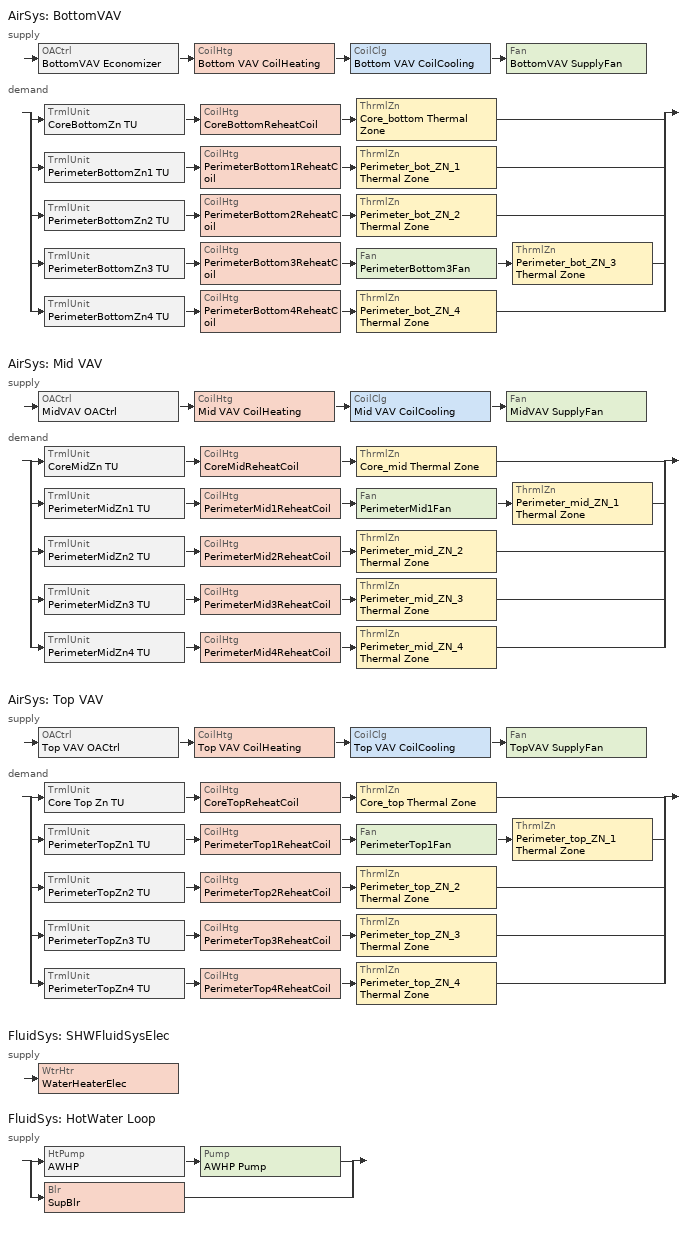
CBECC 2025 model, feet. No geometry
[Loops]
AirSys 'BottomVAV'
 supply: OACtrl 'BottomVAV Economizer' > CoilHtg 'Bottom VAV CoilHeating' > CoilClg 'Bottom VAV CoilCooling' > Fan 'BottomVAV SupplyFan'
 demand: split
  | TrmlUnit 'CoreBottomZn TU' > CoilHtg 'CoreBottomReheatCoil' > ThrmlZn 'Core_bottom Thermal Zone'
  | TrmlUnit 'PerimeterBottomZn1 TU' > CoilHtg 'PerimeterBottom1ReheatCoil' > ThrmlZn 'Perimeter_bot_ZN_1 Thermal Zone'
  | TrmlUnit 'PerimeterBottomZn2 TU' > CoilHtg 'PerimeterBottom2ReheatCoil' > ThrmlZn 'Perimeter_bot_ZN_2 Thermal Zone'
  | TrmlUnit 'PerimeterBottomZn3 TU' > CoilHtg 'PerimeterBottom3ReheatCoil' > Fan 'PerimeterBottom3Fan' > ThrmlZn 'Perimeter_bot_ZN_3 Thermal Zone'
  | TrmlUnit 'PerimeterBottomZn4 TU' > CoilHtg 'PerimeterBottom4ReheatCoil' > ThrmlZn 'Perimeter_bot_ZN_4 Thermal Zone'
AirSys 'Mid VAV'
 supply: OACtrl 'MidVAV OACtrl' > CoilHtg 'Mid VAV CoilHeating' > CoilClg 'Mid VAV CoilCooling' > Fan 'MidVAV SupplyFan'
 demand: split
  | TrmlUnit 'CoreMidZn TU' > CoilHtg 'CoreMidReheatCoil' > ThrmlZn 'Core_mid Thermal Zone'
  | TrmlUnit 'PerimeterMidZn1 TU' > CoilHtg 'PerimeterMid1ReheatCoil' > Fan 'PerimeterMid1Fan' > ThrmlZn 'Perimeter_mid_ZN_1 Thermal Zone'
  | TrmlUnit 'PerimeterMidZn2 TU' > CoilHtg 'PerimeterMid2ReheatCoil' > ThrmlZn 'Perimeter_mid_ZN_2 Thermal Zone'
  | TrmlUnit 'PerimeterMidZn3 TU' > CoilHtg 'PerimeterMid3ReheatCoil' > ThrmlZn 'Perimeter_mid_ZN_3 Thermal Zone'
  | TrmlUnit 'PerimeterMidZn4 TU' > CoilHtg 'PerimeterMid4ReheatCoil' > ThrmlZn 'Perimeter_mid_ZN_4 Thermal Zone'
AirSys 'Top VAV'
 supply: OACtrl 'Top VAV OACtrl' > CoilHtg 'Top VAV CoilHeating' > CoilClg 'Top VAV CoilCooling' > Fan 'TopVAV SupplyFan'
 demand: split
  | TrmlUnit 'Core Top Zn TU' > CoilHtg 'CoreTopReheatCoil' > ThrmlZn 'Core_top Thermal Zone'
  | TrmlUnit 'PerimeterTopZn1 TU' > CoilHtg 'PerimeterTop1ReheatCoil' > Fan 'PerimeterTop1Fan' > ThrmlZn 'Perimeter_top_ZN_1 Thermal Zone'
  | TrmlUnit 'PerimeterTopZn2 TU' > CoilHtg 'PerimeterTop2ReheatCoil' > ThrmlZn 'Perimeter_top_ZN_2 Thermal Zone'
  | TrmlUnit 'PerimeterTopZn3 TU' > CoilHtg 'PerimeterTop3ReheatCoil' > ThrmlZn 'Perimeter_top_ZN_3 Thermal Zone'
  | TrmlUnit 'PerimeterTopZn4 TU' > CoilHtg 'PerimeterTop4ReheatCoil' > ThrmlZn 'Perimeter_top_ZN_4 Thermal Zone'
FluidSys 'SHWFluidSysElec'
 supply: WtrHtr 'WaterHeaterElec'
FluidSys 'HotWater Loop'
 supply: split
  | HtPump 'AWHP' > Pump 'AWHP Pump'
  | Blr 'SupBlr'
[Proj]
030012S-OffMed-CECStd25: ZipCode=95814; AnalysisType=Title24Compliance; AirBarrier=Air barrier - not verified
[Bldg]
OfficeMedium: TotStoryCnt=3; AboveGrdStoryCnt=3
[Story] FlrToFlrHgt=13; FlrToCeilingHgt=9
Name | Z
BottomFlr | 0
MidFlr | 13
TopFloor | 26
[Spc]
Name | Story | CondgType | ThrmlZnRef | Area | SpcFuncDefaultsRef | SHWFluidSegRef | SecSide100PctControlled
Core_bottom | BottomFlr | DirectlyConditioned | Core_bottom Thermal Zone | 10586.7 | Office Mod Defaults | SHWSupplyElec
Perimeter_bot_ZN_1 | BottomFlr | DirectlyConditioned | Perimeter_bot_ZN_1 Thermal Zone | 2231.76 | Office Mod Defaults | SHWSupplyElec | 1
Perimeter_bot_ZN_2 | BottomFlr |  | Perimeter_bot_ZN_2 Thermal Zone | 1412.9 | Office Mod Defaults | SHWSupplyElec
Perimeter_bot_ZN_3 | BottomFlr |  | Perimeter_bot_ZN_3 Thermal Zone | 2231.76 | Office Mod Defaults | SHWSupplyElec | 1
Perimeter_bot_ZN_4 | BottomFlr |  | Perimeter_bot_ZN_4 Thermal Zone | 1412.8 | Office Mod Defaults | SHWSupplyElec
FirstFloor_Plenum | BottomFlr | Plenum | FirstFloor_Plenum Thermal Zone | 17875.9
Core_mid | MidFlr |  | Core_mid Thermal Zone | 10586.7 | Office Mod Defaults | SHWSupplyElec
Perimeter_mid_ZN_1 | MidFlr |  | Perimeter_mid_ZN_1 Thermal Zone | 2231.76 | Office Mod Defaults | SHWSupplyElec | 1
Perimeter_mid_ZN_2 | MidFlr |  | Perimeter_mid_ZN_2 Thermal Zone | 1412.9 | Office Mod Defaults | SHWSupplyElec | 1
Perimeter_mid_ZN_3 | MidFlr |  | Perimeter_mid_ZN_3 Thermal Zone | 2231.76 | Office Mod Defaults | SHWSupplyElec | 1
Perimeter_mid_ZN_4 | MidFlr |  | Perimeter_mid_ZN_4 Thermal Zone | 1412.8 | Office Mod Defaults | SHWSupplyElec | 1
MidFloor_Plenum | MidFlr | Plenum | MidFloor_Plenum Thermal Zone | 17875.9
Core_top | TopFloor |  | Core_top Thermal Zone | 10586.7 | Office Mod Defaults | SHWSupplyElec
Perimeter_top_ZN_1 | TopFloor |  | Perimeter_top_ZN_1 Thermal Zone | 2231.76 | Office Mod Defaults | SHWSupplyElec
Perimeter_top_ZN_2 | TopFloor |  | Perimeter_top_ZN_2 Thermal Zone | 1412.9 | Office Mod Defaults | SHWSupplyElec | 1
Perimeter_top_ZN_3 | TopFloor |  | Perimeter_top_ZN_3 Thermal Zone | 2231.76 | Office Mod Defaults | SHWSupplyElec | 1
Perimeter_top_ZN_4 | TopFloor |  | Perimeter_top_ZN_4 Thermal Zone | 1412.8 | Office Mod Defaults | SHWSupplyElec | 1
TopFloor_Plenum | TopFloor | Plenum | TopFloor_Plenum Thermal Zone | 17875.9
[ThrmlZn]
Name | Type | PriAirCondgSysRef[1]
Core_bottom Thermal Zone; Perimeter_bot_ZN_1 Thermal Zone; Perimeter_bot_ZN_2 Thermal Zone; Perimeter_bot_ZN_3 Thermal Zone; Perimeter_bot_ZN_4 Thermal Zone | Conditioned | BottomVAV
FirstFloor_Plenum Thermal Zone; MidFloor_Plenum Thermal Zone; TopFloor_Plenum Thermal Zone | Plenum
Core_mid Thermal Zone |  | Mid VAV
Perimeter_mid_ZN_1 Thermal Zone; Perimeter_mid_ZN_2 Thermal Zone; Perimeter_mid_ZN_3 Thermal Zone; Perimeter_mid_ZN_4 Thermal Zone | Conditioned | Mid VAV
Core_top Thermal Zone; Perimeter_top_ZN_1 Thermal Zone; Perimeter_top_ZN_2 Thermal Zone; Perimeter_top_ZN_3 Thermal Zone; Perimeter_top_ZN_4 Thermal Zone | Conditioned | Top VAV
[AirSys] Type=PVAV; CtrlSysType=DDCToZone; ReheatCtrlMthd=DualMaximum; OptStart=1; ClgCtrl=WarmestReset; ClRstSupHi=60; ClRstSupLow=55; DuctIns=8
BottomVAV; Mid VAV; Top VAV
[AirSeg]
Name | Sys | Type | Path
Bottom VAV AirSegment Supply | BottomVAV | Supply | Ducted
Bottom VAV ReturnAirSegment | BottomVAV
Mid VAV AirSegment Supply | Mid VAV | Supply | Ducted
MidVAV RetAirSeg | Mid VAV
Top VAV AirSegment Supply | Top VAV | Supply | Ducted
TopVAV RetAirSeg | Top VAV
[CoilHtg] Type=HotWater; FluidSegInRef=HW Primary Supply; FluidSegOutRef=HW Primary Return
Name | Sys
Bottom VAV CoilHeating; CoreBottomReheatCoil; PerimeterBottom1ReheatCoil; PerimeterBottom2ReheatCoil; PerimeterBottom3ReheatCoil; PerimeterBottom4ReheatCoil | BottomVAV
Mid VAV CoilHeating; CoreMidReheatCoil; PerimeterMid1ReheatCoil; PerimeterMid2ReheatCoil; PerimeterMid3ReheatCoil; PerimeterMid4ReheatCoil | Mid VAV
Top VAV CoilHeating; CoreTopReheatCoil; PerimeterTop1ReheatCoil; PerimeterTop2ReheatCoil; PerimeterTop3ReheatCoil; PerimeterTop4ReheatCoil | Top VAV
[CoilClg] Type=DirectExpansion; FuelSrc=Electric; NumClgStages=2; CndsrType=Air
Name | Sys
Bottom VAV CoilCooling | BottomVAV
Mid VAV CoilCooling | Mid VAV
Top VAV CoilCooling | Top VAV
[Fan]
Name | Sys | CtrlMthd
BottomVAV SupplyFan | BottomVAV | VariableSpeedDrive
PerimeterBottom3Fan | BottomVAV
MidVAV SupplyFan | Mid VAV | VariableSpeedDrive
PerimeterMid1Fan | Mid VAV
TopVAV SupplyFan | Top VAV | VariableSpeedDrive
PerimeterTop1Fan | Top VAV
[TrmlUnit]
Name | Sys | Type | ZnServedRef | PriAirSegRef | FanPwrPerFlow | ParallelBoxFanFlowFrac
CoreBottomZn TU | BottomVAV | VAVReheatBox | Core_bottom Thermal Zone | Bottom VAV AirSegment Supply
PerimeterBottomZn1 TU | BottomVAV | VAVReheatBox | Perimeter_bot_ZN_1 Thermal Zone | Bottom VAV AirSegment Supply
PerimeterBottomZn2 TU | BottomVAV | VAVReheatBox | Perimeter_bot_ZN_2 Thermal Zone | Bottom VAV AirSegment Supply
PerimeterBottomZn3 TU | BottomVAV | ParallelFanBox | Perimeter_bot_ZN_3 Thermal Zone | Bottom VAV AirSegment Supply | 0.3 | 0
PerimeterBottomZn4 TU | BottomVAV | VAVReheatBox | Perimeter_bot_ZN_4 Thermal Zone | Bottom VAV AirSegment Supply
CoreMidZn TU | Mid VAV | VAVReheatBox | Core_mid Thermal Zone | Mid VAV AirSegment Supply
PerimeterMidZn1 TU | Mid VAV | ParallelFanBox | Perimeter_mid_ZN_1 Thermal Zone | Mid VAV AirSegment Supply | 0.3 | 0
PerimeterMidZn2 TU | Mid VAV | VAVReheatBox | Perimeter_mid_ZN_2 Thermal Zone | Mid VAV AirSegment Supply
PerimeterMidZn3 TU | Mid VAV | VAVReheatBox | Perimeter_mid_ZN_3 Thermal Zone | Mid VAV AirSegment Supply
PerimeterMidZn4 TU | Mid VAV | VAVReheatBox | Perimeter_mid_ZN_4 Thermal Zone | Mid VAV AirSegment Supply
Core Top Zn TU | Top VAV | VAVReheatBox | Core_top Thermal Zone | Top VAV AirSegment Supply
PerimeterTopZn1 TU | Top VAV | ParallelFanBox | Perimeter_top_ZN_1 Thermal Zone | Top VAV AirSegment Supply | 0.3 | 0
PerimeterTopZn2 TU | Top VAV | VAVReheatBox | Perimeter_top_ZN_2 Thermal Zone | Top VAV AirSegment Supply
PerimeterTopZn3 TU | Top VAV | VAVReheatBox | Perimeter_top_ZN_3 Thermal Zone | Top VAV AirSegment Supply
PerimeterTopZn4 TU | Top VAV | VAVReheatBox | Perimeter_top_ZN_4 Thermal Zone | Top VAV AirSegment Supply
[OACtrl] EconoCtrlMthd=FixedDryBulb; EconoIntegration=Integrated; EconoHiTempLockout=75
Name | Sys | AirSegSupRef | AirSegRetRef
BottomVAV Economizer | BottomVAV | Bottom VAV AirSegment Supply | Bottom VAV ReturnAirSegment
MidVAV OACtrl | Mid VAV | Mid VAV AirSegment Supply | MidVAV RetAirSeg
Top VAV OACtrl | Top VAV | Top VAV AirSegment Supply | TopVAV RetAirSeg
[FluidSys]
Name | Type | DsgnSupWtrTemp | CtrlType | RstSupHi | RstSupLow | RstOutdrHi | RstOutdrLow
SHWFluidSysElec | ServiceHotWater
HotWater Loop | HotWater | 130 | DDC | 180 | 130 | 20 | 50
[FluidSeg]
Name | Sys | Type | Src
SHWSupplyElec | SHWFluidSysElec | PrimarySupply
SHWMakeupElec | SHWFluidSysElec | MakeupFluid | MunicipalWater
HW Primary Supply | HotWater Loop | PrimarySupply
HW Primary Return | HotWater Loop | PrimaryReturn
[WtrHtr]
WaterHeaterElec: Sys=SHWFluidSysElec; FluidSegOutRef=SHWSupplyElec; FluidSegMakeupRef=SHWMakeupElec; StorCap=30; UEF=0.9361; RE=0.99; FuelSrc=Electricity; InpPwr=8.74435
[HtPump]
AWHP: Sys=HotWater Loop; HtgFluidSegInRef=HW Primary Return; HtgFluidSegOutRef=HW Primary Supply; HtgCapRtd=253100; HtgSuppBlrRef=SupBlr; HtgRtdCondWtrTemp=120 F/140 F
[Pump]
AWHP Pump: Sys=HotWater Loop; SpdCtrl=VariableSpeed; TotHd=61.1022; MtrEff=0.865
[Blr]
SupBlr: Sys=HotWater Loop; Type=HotWater; FuelSrc=Electric; FluidSegInRef=HW Primary Return; FluidSegOutRef=HW Primary Supply; CapRtd=520920
[SpcFuncDefaults]
Office Mod Defaults: SpcFunc=Office Area (>250 square feet)
[PVArray]
T24 PVArray: DCSysSize=167.855
[Batt]
T24 Batt: MaxCap=296.928; Ctrl=Time of Use; MaxChrgPwr=74.2321; MaxDschrgPwr=74.2321
